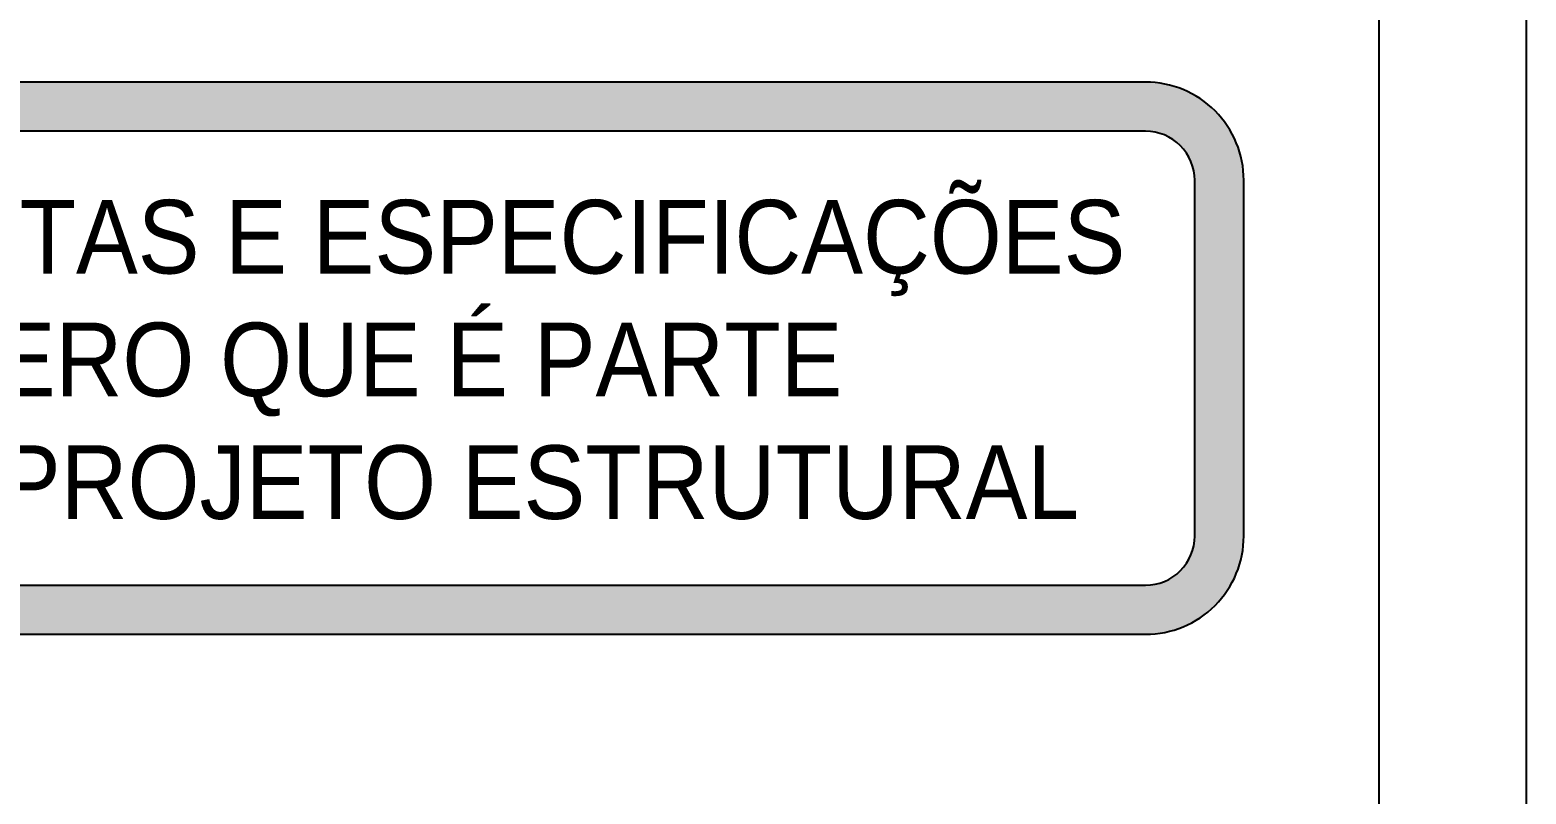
# Model space of a CAD drawing. Header units: millimetres. Extents: x -2368 to 4502, y -2283 to 2217.
# Drawn here: x 3994 to 4502, y -1349 to -1090 of the extents above; entities that cross this region are included whole.
import ezdxf

# ---------------------------------------------------------------- set-up
doc = ezdxf.new("R2010")
doc.units = ezdxf.units.MM
doc.header["$LTSCALE"] = 50
for name, color, linetype in [('F-DET_LINHA', 1, 'Continuous'), ('F-HACHURA-DET', 1, 'Continuous'), ('F-MARGEM', 1, 'Continuous'), ('F-TEXTO-CYAN', 4, 'Continuous')]:
    doc.layers.add(name, color=color, linetype=linetype)
doc.styles.add('100-RL-R080', font='arial.ttf', dxfattribs={"width": 0.9, "height": 20})

# ---------------------------------------------------------------- blocks, each defined once
blk = doc.blocks.new('A0-1L_900')
at = {"layer": 'F-MARGEM', "color": 2}
blk.add_lwpolyline([(0, 0), (0, 90), (137.4, 90), (137.4, 0)], close=True, dxfattribs=at)
at = {"layer": 'F-MARGEM', "color": 7}
blk.add_lwpolyline([(2.5, 89), (136.4, 89), (136.4, 1), (2.5, 1)], close=True, dxfattribs=at)

msp = doc.modelspace()

# ---------------------------------------------------------------- hatches: boundary and pattern name
at = {"layer": 'F-HACHURA-DET'}
h = msp.add_hatch(color=253, dxfattribs=at)
h.paths.add_polyline_path([(3639.195, -1261.407, 0.4142136), (3672.529, -1294.74), (4372.529, -1294.74, 0.4142136), (4405.862, -1261.407), (4405.862, -1140.576, 0.4142136), (4372.529, -1107.243), (3672.529, -1107.243, 0.4142136), (3639.195, -1140.576)])
h.paths.add_polyline_path([(3655.862, -1140.576, -0.4142136), (3672.529, -1123.909), (4372.529, -1123.909, -0.4142136), (4389.195, -1140.576), (4389.195, -1261.407, -0.4142136), (4372.529, -1278.073), (3672.529, -1278.073, -0.4142136), (3655.862, -1261.407)], flags=16)
h.paths.add_polyline_path([(3694.762, -1275.308), (4372.762, -1275.308), (4372.762, -1133.704), (3694.762, -1133.704)], flags=8)

# ---------------------------------------------------------------- linework, layer by layer
at = {"layer": 'F-DET_LINHA'}
for points in [[(3672.529, -1294.74), (4372.529, -1294.74, 0.4142136), (4405.862, -1261.407), (4405.862, -1140.576, 0.4142136), (4372.529, -1107.243), (3672.529, -1107.243, 0.4142136), (3639.195, -1140.576), (3639.195, -1261.407, 0.4142136)], [(3672.529, -1278.073), (4372.529, -1278.073, 0.4142136), (4389.195, -1261.407), (4389.195, -1140.576, 0.4142136), (4372.529, -1123.909), (3672.529, -1123.909, 0.4142136), (3655.862, -1140.576), (3655.862, -1261.407, 0.4142136)]]:
    msp.add_lwpolyline(points, format="xyb", close=True, dxfattribs=at)

# ---------------------------------------------------------------- block references
at = {"layer": 'F-MARGEM', "linetype": 'Continuous', "xscale": 50, "yscale": 50, "zscale": 50}
msp.add_blockref('A0-1L_900', (-2368.283, -2282.993), dxfattribs=at)

# ---------------------------------------------------------------- texts
at = {"layer": 'F-TEXTO-CYAN', "insert": (4032.964, -1201.59), "char_height": 25, "attachment_point": 5, "style": '100-RL-R080'}
msp.add_mtext_dynamic_manual_height_columns('ATENÇÃO: VER NOTAS E ESPECIFICAÇÕES NA FOLHA ZERO QUE É PARTE INTEGRANTE DO PROJETO ESTRUTURAL', width=668.09553, gutter_width=12.5, heights=[0], dxfattribs=at)

doc.saveas('drawing.dxf')
